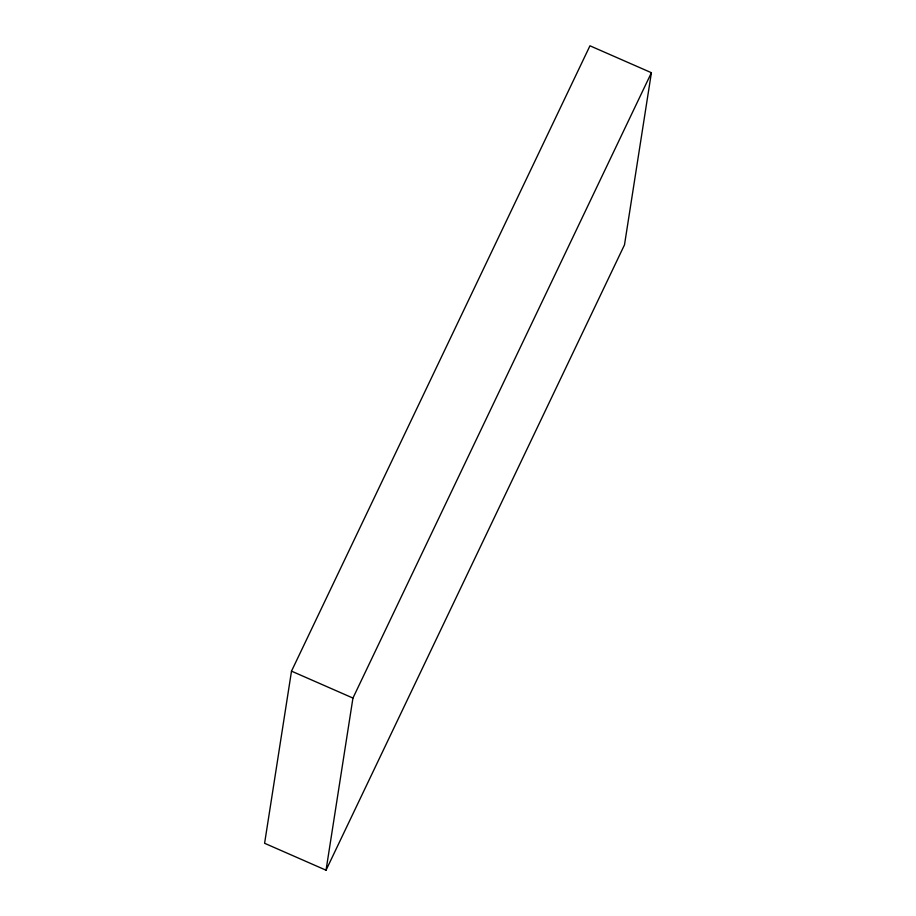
<?xml version="1.0" encoding="UTF-8"?>
<svg xmlns="http://www.w3.org/2000/svg" width="916" height="916" viewBox="0 0 916 916"><rect width="100%" height="100%" fill="white"/><g stroke="black" fill="none" stroke-linecap="round" stroke-linejoin="round"><path stroke-width="1.37" d="M291.506 671.142L264.598 843.281L326.039 870.2L624.494 244.858L651.402 72.719L589.961 45.8L291.506 671.142L352.946 698.061L326.039 870.2M352.946 698.061L651.402 72.719"/></g></svg>
